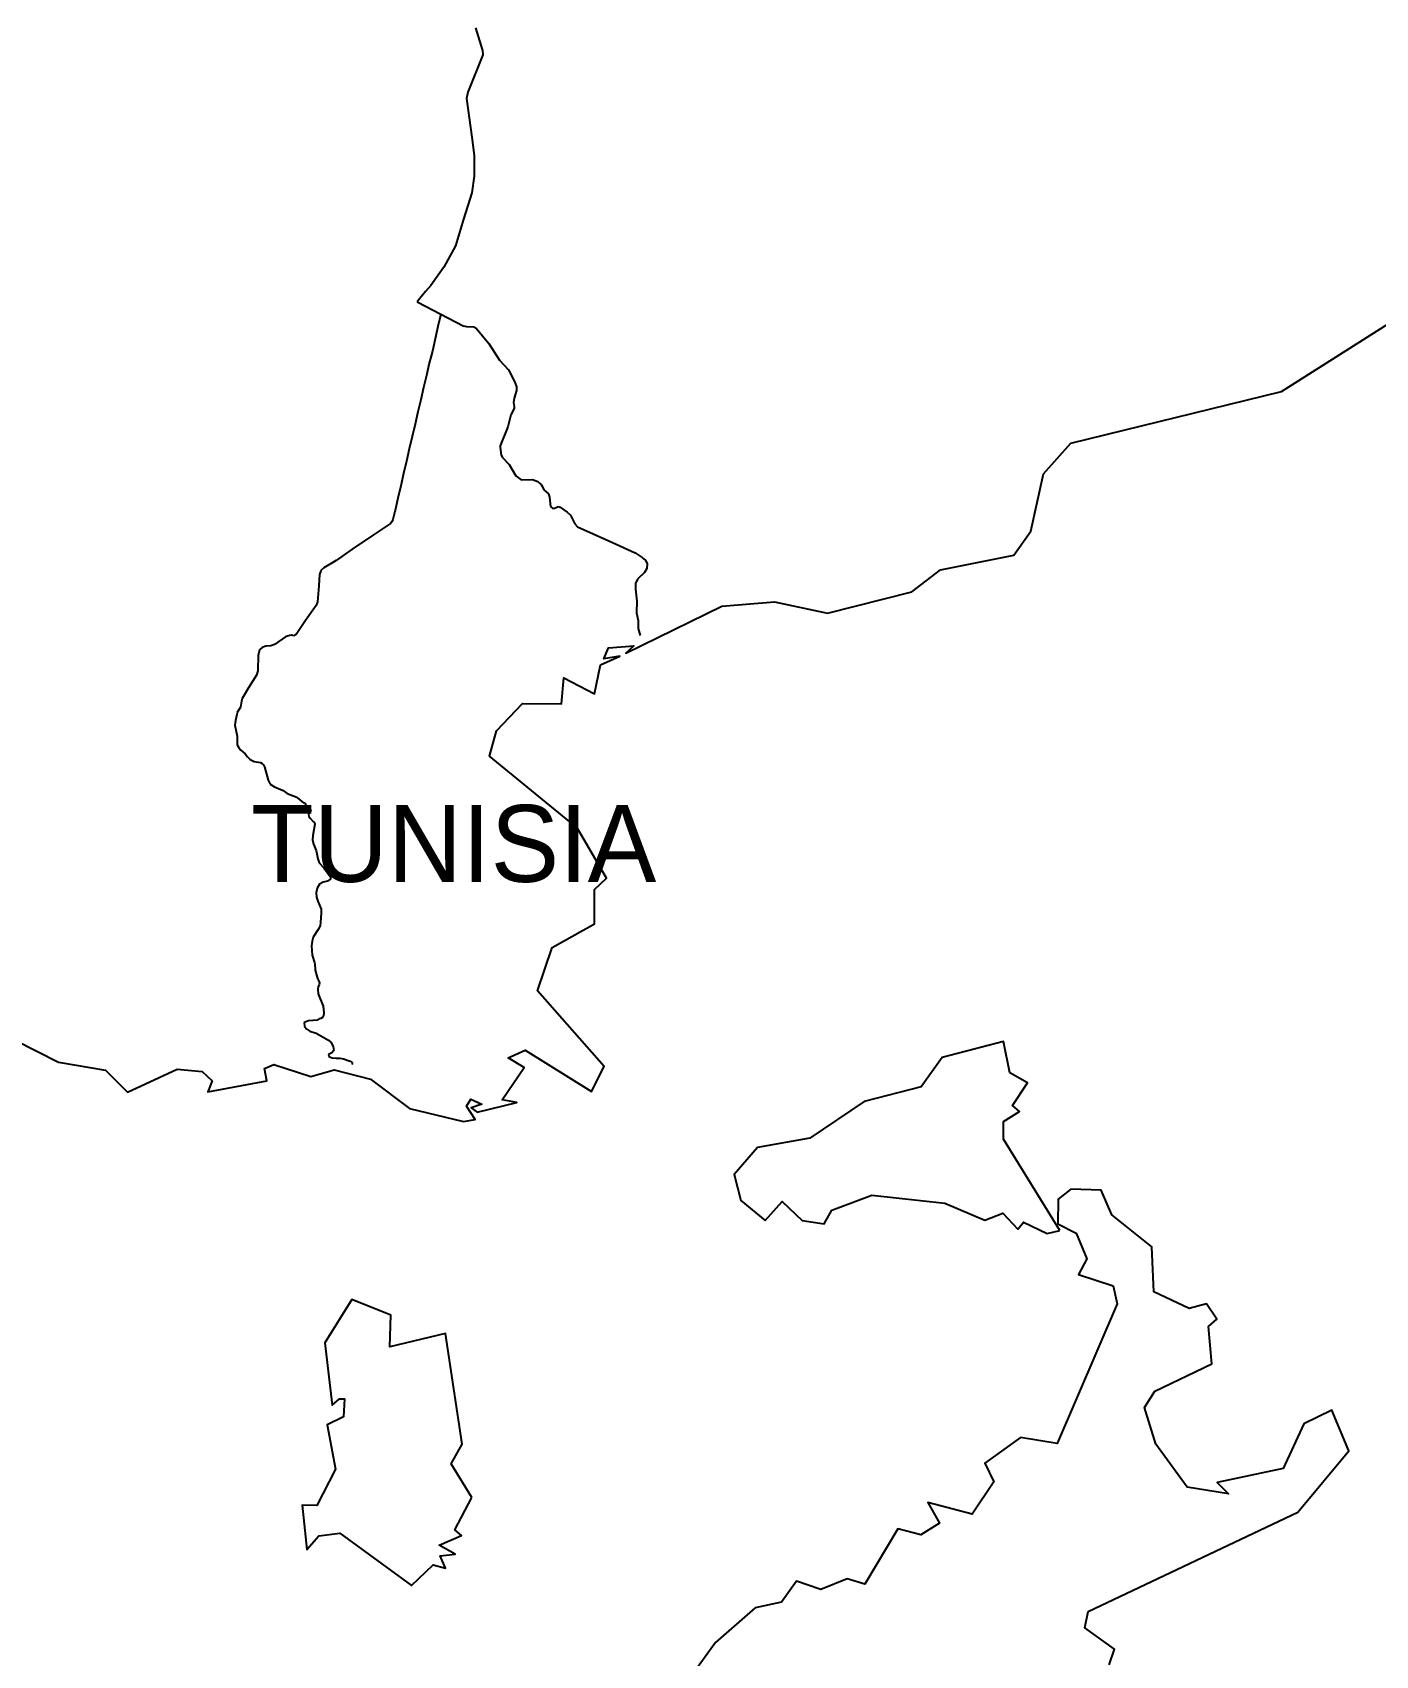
# Model space of a CAD drawing. Header units: metres. Extents: x 0 to 1325, y -1 to 773.
# Drawn here: x 682.6 to 731.6, y 222.8 to 282 of the extents above; entities that cross this region are included whole.
import ezdxf
from ezdxf.enums import TextEntityAlignment as Align

# ---------------------------------------------------------------- set-up
doc = ezdxf.new("R2010")
doc.units = ezdxf.units.M

msp = doc.modelspace()

# ---------------------------------------------------------------- linework, layer by layer
at = {"layer": 'CUT'}
for points in [[(682.02, 245.248), (683.6, 244.448), (685.31, 244.148), (686.11, 243.348), (687.93, 244.188), (688.84, 244.098), (689.2, 243.758), (689.04, 243.358), (691.2, 243.768), (691.11, 244.208), (691.45, 244.358), (692.8, 243.918), (693.65, 244.158), (694.98, 243.828), (696.4, 242.748), (698.37, 242.278), (698.79, 242.348), (698.47, 242.838), (698.63, 243.098), (699.03, 242.908), (698.64, 242.778), (698.87, 242.618), (700.31, 242.978), (699.78, 243.068), (700.58, 244.248), (700, 244.598), (700.61, 244.878), (703.03, 243.378), (703.49, 244.288), (701.07, 247.038), (701.6, 248.618), (703.14, 249.478), (703.14, 250.738), (703.58, 251.148), (702.51, 252.978), (699.32, 255.588), (699.57, 256.518), (700.52, 257.518), (701.94, 257.498), (702.02, 258.448), (703.14, 257.868), (703.36, 258.918), (704.07, 259.238), (703.48, 259.138), (703.65, 259.548), (704.58, 259.618), (704.28, 259.348), (707.79, 261.058), (709.7, 261.218), (711.64, 260.808), (714.71, 261.588), (715.76, 262.388), (718.43, 262.918), (719.05, 263.798), (719.51, 265.878), (720.51, 266.998), (728.19, 268.888), (732.31, 271.498)], [(721.91, 222.478), (722.1, 223.048), (721.02, 223.828), (721.14, 224.418), (728.78, 228.048), (730.65, 230.278), (730.03, 231.758), (729.01, 231.268), (728.25, 229.638), (725.85, 229.118), (726.26, 228.708), (724.75, 228.948), (723.61, 230.518), (723.19, 231.858), (723.57, 232.458), (725.65, 233.448), (725.53, 234.808), (725.83, 235.078), (725.45, 235.638), (724.83, 235.468), (723.54, 236.068), (723.46, 237.708), (722.01, 238.878), (721.62, 239.778), (720.51, 239.808), (720.05, 239.448), (720.04, 238.548), (720.7, 238.208), (721.09, 237.278), (720.79, 236.708), (722.05, 236.288), (722.2, 235.638), (720.01, 230.548), (718.67, 230.758), (717.38, 229.828), (717.7, 229.148), (716.91, 227.968), (715.29, 228.398), (715.72, 227.638), (715.04, 227.218), (714.2, 227.438), (713, 225.418), (712.35, 225.618), (711.4, 225.228), (710.51, 225.528), (709.96, 224.768), (709, 224.558), (707.55, 223.288), (706.74, 222.158)]]:
    msp.add_lwpolyline(points, dxfattribs=at)
for points in [[(720.11, 238.308), (718.06, 241.638), (718.06, 242.278), (718.64, 242.648), (718.38, 242.858), (718.93, 243.688), (718.29, 244.058), (718.05, 245.198), (715.82, 244.608), (715.05, 243.548), (712.98, 243.008), (710.99, 241.668), (709.09, 241.338), (708.24, 240.348), (708.48, 239.398), (709.36, 238.668), (709.98, 239.368), (710.72, 238.678), (711.52, 238.548), (711.79, 239.048), (713.26, 239.598), (715.91, 239.298), (717.37, 238.688), (718.03, 238.938), (718.58, 238.358), (718.78, 238.608), (719.65, 238.198), (720.11, 238.308)], [(698.67, 228.578), (697.92, 229.808), (698.32, 230.518), (697.71, 234.558), (695.68, 234.068), (695.72, 235.218), (694.3, 235.788), (693.31, 234.208), (693.58, 231.938), (693.85, 232.168), (694.03, 232.178), (693.99, 231.518), (693.39, 231.228), (693.7, 229.608), (693.02, 228.288), (692.49, 228.298), (692.65, 226.678), (693.09, 227.178), (693.86, 227.278), (696.47, 225.368), (697.26, 226.118), (697.71, 225.998), (697.51, 226.448), (698.06, 226.508), (697.48, 226.838), (698.29, 227.198), (698.05, 227.398), (698.67, 228.578)]]:
    msp.add_lwpolyline(points, close=True, dxfattribs=at)
at = {"layer": 'SCORE'}
for points in [[(698.8, 282.138), (699.05, 281.348)], [(699.07, 281.158), (698.53, 279.798)], [(699.05, 281.348), (699.06, 281.318)], [(699.06, 281.318), (699.07, 281.158)], [(698.53, 279.798), (698.48, 279.558)], [(698.48, 279.558), (698.67, 278.158)], [(698.67, 278.158), (698.76, 277.488)], [(698.76, 277.488), (698.75, 276.728)], [(698.75, 276.728), (698.67, 276.118)], [(698.67, 276.118), (698.37, 275.158)], [(698.37, 275.158), (698.08, 274.198)], [(698.08, 274.198), (697.65, 273.418)], [(697.65, 273.418), (697.18, 272.748)], [(697.18, 272.748), (696.98, 272.528)], [(696.77, 272.278), (696.68, 272.148)], [(696.68, 272.148), (697.54, 271.698)], [(696.98, 272.528), (696.77, 272.278)], [(697.54, 271.698), (697.43, 271.248)], [(697.54, 271.698), (698.36, 271.278)], [(697.43, 271.248), (697.33, 270.808)], [(698.36, 271.278), (698.47, 271.258)], [(698.47, 271.258), (698.74, 271.238)], [(698.74, 271.238), (698.83, 271.188)], [(698.83, 271.188), (699.29, 270.628)], [(697.23, 270.358), (697.12, 269.918)], [(697.33, 270.808), (697.23, 270.358)], [(699.29, 270.628), (699.68, 270.028)], [(697.12, 269.918), (697.02, 269.468)], [(699.68, 270.028), (700.01, 269.668)], [(697.02, 269.468), (696.91, 269.028)], [(700.01, 269.668), (700.24, 269.218)], [(700.24, 269.218), (700.3, 269.058)], [(696.81, 268.578), (696.7, 268.138)], [(696.91, 269.028), (696.81, 268.578)], [(700.21, 268.638), (700.19, 268.488)], [(700.3, 268.918), (700.21, 268.638)], [(700.3, 269.058), (700.3, 268.918)], [(696.7, 268.138), (696.6, 267.688)], [(700.09, 268.028), (699.98, 267.598)], [(700.21, 268.258), (700.09, 268.028)], [(700.19, 268.488), (700.21, 268.338)], [(700.21, 268.338), (700.21, 268.258)], [(696.6, 267.688), (696.49, 267.238)], [(699.98, 267.598), (699.7, 266.908)], [(696.39, 266.798), (696.29, 266.348)], [(696.49, 267.238), (696.39, 266.798)], [(699.7, 266.908), (699.7, 266.838)], [(699.7, 266.838), (699.74, 266.568)], [(696.29, 266.348), (696.18, 265.898)], [(699.74, 266.568), (699.79, 266.478)], [(699.79, 266.478), (700.03, 266.228)], [(700.03, 266.228), (700.28, 265.808)], [(696.18, 265.898), (696.08, 265.448)], [(700.28, 265.808), (700.47, 265.668)], [(700.47, 265.668), (700.88, 265.678)], [(700.88, 265.678), (701.08, 265.598)], [(701.08, 265.598), (701.14, 265.548)], [(695.97, 264.998), (695.87, 264.548)], [(696.08, 265.448), (695.97, 264.998)], [(701.14, 265.548), (701.2, 265.498)], [(701.2, 265.498), (701.24, 265.438)], [(701.24, 265.438), (701.3, 265.298)], [(701.3, 265.298), (701.46, 265.158)], [(701.46, 265.158), (701.5, 265.028)], [(701.5, 265.028), (701.54, 264.698)], [(695.86, 264.508), (695.79, 264.218)], [(695.87, 264.548), (695.86, 264.508)], [(701.54, 264.698), (701.62, 264.618)], [(701.62, 264.618), (701.69, 264.628)], [(701.69, 264.628), (701.75, 264.658)], [(701.75, 264.658), (701.82, 264.688)], [(701.82, 264.688), (701.89, 264.668)], [(701.89, 264.668), (702.02, 264.568)], [(702.02, 264.568), (702.15, 264.488)], [(702.15, 264.488), (702.27, 264.378)], [(695.7, 264.078), (695.08, 263.658)], [(695.75, 264.138), (695.7, 264.078)], [(695.79, 264.218), (695.75, 264.138)], [(702.27, 264.378), (702.42, 264.058)], [(702.42, 264.058), (702.52, 263.948)], [(702.52, 263.948), (703.66, 263.438)], [(695.08, 263.658), (694.31, 263.138)], [(703.66, 263.438), (704.62, 263.008)], [(693.72, 262.728), (693.27, 262.458)], [(694.31, 263.138), (693.72, 262.728)], [(704.62, 263.008), (704.88, 262.838)], [(704.88, 262.838), (704.92, 262.798)], [(704.92, 262.798), (705, 262.738)], [(705, 262.738), (705.06, 262.608)], [(693.12, 262.218), (693.09, 261.798)], [(693.16, 262.348), (693.12, 262.218)], [(693.17, 262.358), (693.16, 262.348)], [(693.27, 262.458), (693.17, 262.358)], [(704.72, 262.058), (704.64, 261.898)], [(704.96, 262.288), (704.72, 262.058)], [(705.05, 262.438), (704.96, 262.288)], [(705.06, 262.608), (705.05, 262.438)], [(693.09, 261.798), (693.04, 261.218)], [(704.64, 261.898), (704.64, 261.678)], [(704.64, 261.678), (704.69, 261.238)], [(692.99, 261.088), (692.61, 260.538)], [(693.04, 261.218), (692.99, 261.088)], [(704.69, 261.238), (704.67, 260.818)], [(692.61, 260.538), (692.26, 260.028)], [(704.67, 260.818), (704.73, 260.538)], [(704.73, 260.538), (704.73, 260.308)], [(704.73, 260.308), (704.74, 260.248)], [(691.88, 259.938), (691.47, 259.658)], [(691.95, 259.968), (691.88, 259.938)], [(692.03, 259.988), (691.95, 259.968)], [(692.1, 259.998), (692.03, 259.988)], [(692.18, 259.978), (692.1, 259.998)], [(692.26, 260.028), (692.18, 259.978)], [(704.74, 260.248), (704.81, 259.988)], [(690.88, 259.268), (690.87, 258.728)], [(690.93, 259.468), (690.88, 259.268)], [(691.03, 259.558), (690.93, 259.468)], [(691.16, 259.598), (691.03, 259.558)], [(691.34, 259.618), (691.16, 259.598)], [(691.47, 259.658), (691.34, 259.618)], [(690.82, 258.548), (690.53, 258.088)], [(690.87, 258.708), (690.82, 258.548)], [(690.87, 258.728), (690.87, 258.708)], [(690.53, 258.088), (690.3, 257.698)], [(690.23, 257.378), (690.12, 257.188)], [(690.27, 257.598), (690.23, 257.378)], [(690.3, 257.698), (690.27, 257.598)], [(690.05, 256.888), (690.03, 256.728)], [(690.03, 256.728), (690.11, 256.318)], [(690.1, 257.118), (690.05, 256.888)], [(690.12, 257.188), (690.1, 257.118)], [(690.11, 256.318), (690.12, 256.008)], [(690.12, 256.008), (690.17, 255.898)], [(690.17, 255.898), (690.25, 255.818)], [(690.25, 255.818), (690.4, 255.678)], [(690.4, 255.678), (690.49, 255.568)], [(690.49, 255.568), (690.59, 255.468)], [(690.59, 255.468), (690.73, 255.398)], [(690.73, 255.398), (690.96, 255.368)], [(690.96, 255.368), (691.03, 255.328)], [(691.03, 255.328), (691.08, 255.278)], [(691.08, 255.278), (691.11, 255.208)], [(691.11, 255.208), (691.25, 254.718)], [(691.25, 254.718), (691.32, 254.578)], [(691.32, 254.578), (691.47, 254.478)], [(691.47, 254.478), (691.79, 254.348)], [(691.79, 254.348), (691.94, 254.238)], [(691.94, 254.238), (692.29, 254.098)], [(692.29, 254.098), (692.32, 254.068)], [(692.32, 254.068), (692.47, 253.938)], [(692.47, 253.938), (692.56, 253.888)], [(692.56, 253.888), (692.59, 253.868)], [(692.59, 253.868), (692.61, 253.838)], [(692.61, 253.838), (692.63, 253.768)], [(692.63, 253.768), (692.65, 253.728)], [(692.65, 253.728), (692.79, 253.648)], [(692.81, 253.608), (692.72, 253.468)], [(692.72, 253.468), (692.73, 253.398)], [(692.73, 253.398), (692.77, 253.338)], [(692.77, 253.338), (692.89, 253.218)], [(692.79, 253.648), (692.81, 253.608)], [(692.89, 253.218), (692.9, 253.218)], [(692.9, 253.218), (692.93, 253.178)], [(692.93, 253.178), (692.94, 253.118)], [(692.87, 252.698), (692.86, 252.548)], [(692.94, 253.118), (692.87, 252.698)], [(692.86, 252.548), (692.9, 252.388)], [(692.9, 252.388), (692.99, 252.158)], [(692.99, 252.158), (693.05, 251.858)], [(693.05, 251.858), (693.1, 251.708)], [(693.1, 251.708), (693.27, 251.528)], [(693.27, 251.528), (693.5, 251.208)], [(693.11, 250.928), (693.03, 250.778)], [(693.25, 250.998), (693.11, 250.928)], [(693.41, 251.038), (693.25, 250.998)], [(693.53, 251.128), (693.41, 251.038)], [(693.5, 251.208), (693.53, 251.128)], [(693.03, 250.778), (693, 250.608)], [(693, 250.608), (693.01, 250.458)], [(693.01, 250.458), (693.05, 250.308)], [(693.05, 250.308), (693.18, 250.018)], [(693.18, 249.888), (693.15, 249.538)], [(693.18, 250.018), (693.18, 249.888)], [(693.07, 249.278), (692.89, 248.998)], [(693.14, 249.408), (693.07, 249.278)], [(693.15, 249.538), (693.14, 249.408)], [(692.85, 248.858), (692.83, 248.678)], [(692.83, 248.678), (692.85, 248.338)], [(692.89, 248.998), (692.85, 248.858)], [(692.85, 248.338), (692.93, 248.078)], [(692.93, 248.078), (692.95, 248.028)], [(692.95, 248.028), (692.96, 247.798)], [(692.96, 247.798), (693.04, 247.488)], [(693.04, 247.488), (693.08, 247.418)], [(693.1, 247.268), (693.07, 247.188)], [(693.08, 247.418), (693.11, 247.338)], [(693.11, 247.338), (693.1, 247.268)], [(693.07, 247.188), (693.06, 247.108)], [(693.06, 247.108), (693.07, 246.928)], [(693.07, 246.928), (693.25, 246.478)], [(693.23, 246.068), (693.17, 246.038)], [(693.26, 246.148), (693.23, 246.068)], [(693.25, 246.478), (693.25, 246.458)], [(693.25, 246.458), (693.26, 246.398)], [(693.26, 246.398), (693.27, 246.228)], [(693.27, 246.228), (693.26, 246.148)], [(692.71, 245.948), (692.56, 245.888)], [(692.56, 245.888), (692.57, 245.738)], [(692.57, 245.738), (692.66, 245.648)], [(692.66, 245.648), (692.76, 245.578)], [(693.03, 245.978), (692.71, 245.948)], [(692.76, 245.578), (693, 245.498)], [(693, 245.498), (693.45, 245.248)], [(693.1, 246.018), (693.03, 245.978)], [(693.17, 246.038), (693.1, 246.018)], [(693.45, 245.248), (693.53, 245.168)], [(693.53, 245.168), (693.61, 245.018)], [(693.61, 245.018), (693.64, 244.868)], [(693.57, 244.778), (693.44, 244.718)], [(693.44, 244.718), (693.46, 244.648)], [(693.46, 244.648), (693.58, 244.598)], [(693.64, 244.868), (693.57, 244.778)], [(693.58, 244.598), (693.72, 244.588)], [(693.72, 244.588), (693.86, 244.588)], [(693.86, 244.588), (693.99, 244.568)], [(693.99, 244.568), (694.24, 244.478)], [(694.24, 244.478), (694.31, 244.428)], [(694.31, 244.378), (694.3, 244.358)], [(694.31, 244.428), (694.31, 244.378)]]:
    msp.add_lwpolyline(points, dxfattribs=at)

# ---------------------------------------------------------------- texts
at = {"layer": 'ENGRAVE'}
msp.add_text('TUNISIA', height=2.802, dxfattribs=at).set_placement((698.005, 251.012), align=Align.CENTER)

doc.saveas('drawing.dxf')
